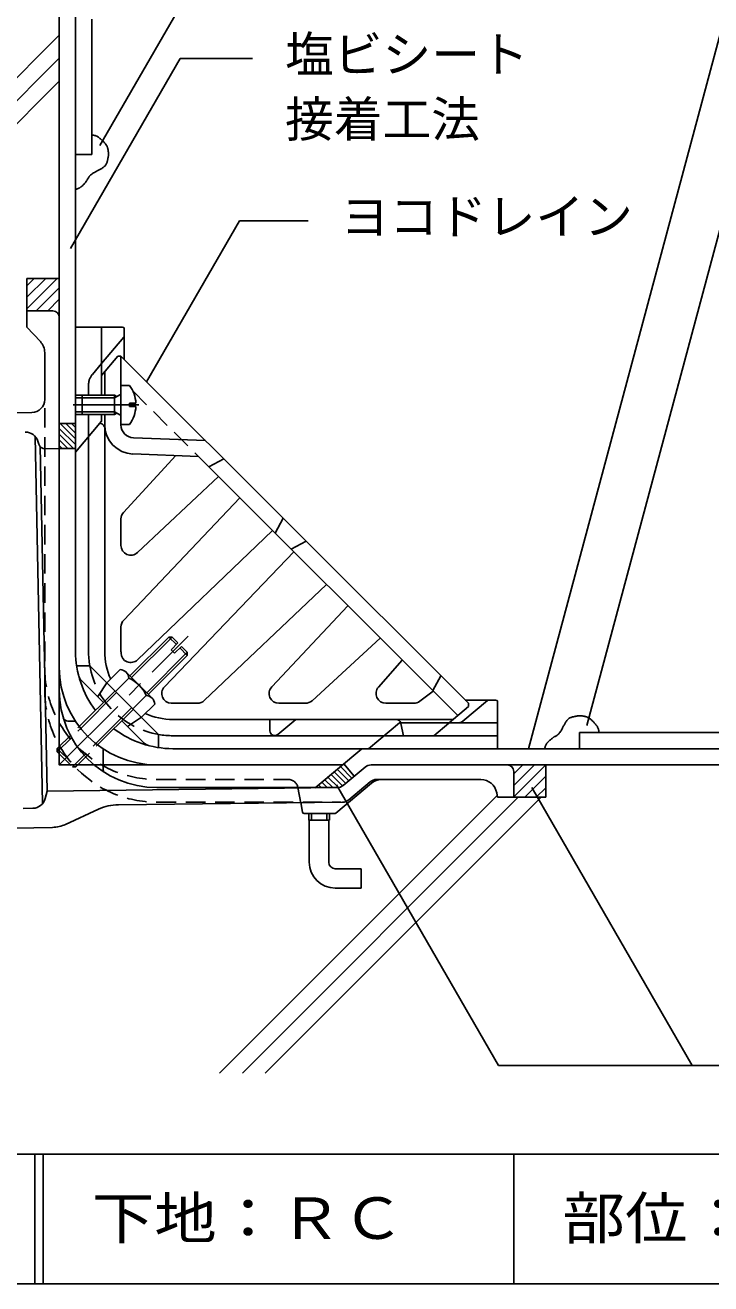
# Model space of a CAD drawing. Units: millimetres, scale not verified. Extents: x -325 to 475, y -613 to 617.
# Drawn here: x -110.5 to 100.6, y -613.5 to -225.4 of the extents above; entities that cross this region are included whole.
import ezdxf
from ezdxf.enums import TextEntityAlignment as Align

# ---------------------------------------------------------------- set-up
doc = ezdxf.new("R2010")
doc.units = ezdxf.units.MM
doc.header["$LTSCALE"] = 5
doc.linetypes.add('CHAIN1', pattern=[8, 5, -1, 1, -1])
doc.linetypes.add('DASHED1', pattern=[1.8, 1.2, -0.6])
for name, color, linetype in [('2-2_in line', 7, 'Continuous'), ('2-4_out line', 2, 'Continuous'), ('2-7_ビス', 7, 'Continuous'), ('2-8_drain他', 4, 'Continuous'), ('2-9_strainer他', 4, 'Continuous'), ('2-A_moji', 7, 'Continuous'), ('2-D_ハッチ他', 4, 'Continuous'), ('2-E_con他', 4, 'Continuous'), ('F-2', 7, 'Continuous'), ('F-5', 6, 'Continuous'), ('F-7', 1, 'Continuous'), ('F-A', 7, 'Continuous')]:
    doc.layers.add(name, color=color, linetype=linetype)
doc.styles.add('HG丸ｺﾞｼｯｸM-PRO', font='')
doc.styles.add('ＭＳ ゴシック', font='')
doc.styles.get('HG丸ｺﾞｼｯｸM-PRO').set_extended_font_data('HG丸ｺﾞｼｯｸM-PRO')
doc.styles.get('ＭＳ ゴシック').set_extended_font_data('MS Gothic')

msp = doc.modelspace()

# ---------------------------------------------------------------- linework, layer by layer
at = {"layer": '2-2_in line'}
for p, q in [((-95.027, -265.261), (-95.027, -165.261)), ((-110.027, -303.497), (-100.027, -303.497)), ((-110.027, -313.497), (-110.027, -303.497)), ((60.222, -448.497), (158.694, -448.497)), ((-9.206, -457.003), (-12.42, -453.173)), ((37.973, -453.497), (449.973, -453.497)), ((49.855, -463.497), (49.855, -453.497)), ((39.855, -463.497), (49.855, -463.497))]:
    msp.add_line(p, q, dxfattribs=at)
for points in [[(-100.027, -48.497), (-100.027, -453.497), (-12.805, -453.497)], [(-90.027, -259.264), (-89.896, -259.282), (-89.671, -259.315), (-89.448, -259.353), (-89.227, -259.398), (-89.011, -259.453), (-88.799, -259.522), (-88.679, -259.57), (-88.587, -259.61), (-88.431, -259.689), (-88.279, -259.776), (-88.131, -259.87), (-87.985, -259.971), (-87.843, -260.075), (-87.762, -260.138), (-87.667, -260.212), (-87.506, -260.342), (-87.348, -260.475), (-87.193, -260.61), (-87.04, -260.747), (-86.888, -260.886), (-86.8, -260.968), (-86.709, -261.053), (-86.554, -261.202), (-86.4, -261.354), (-86.25, -261.509), (-86.104, -261.668), (-85.962, -261.832), (-85.883, -261.929), (-85.814, -262.017), (-85.7, -262.171), (-85.592, -262.33), (-85.491, -262.493), (-85.399, -262.661), (-85.315, -262.832), (-85.271, -262.934), (-85.227, -263.048), (-85.159, -263.248), (-85.103, -263.451), (-85.055, -263.658)], [(-85.055, -263.658), (-85.016, -263.867), (-84.982, -264.078), (-84.965, -264.201), (-84.947, -264.349), (-84.92, -264.606), (-84.901, -264.862), (-84.891, -265.118), (-84.893, -265.373), (-84.907, -265.627), (-84.922, -265.774), (-84.935, -265.881), (-84.964, -266.066), (-84.999, -266.25), (-85.037, -266.433), (-85.077, -266.618), (-85.117, -266.802), (-85.14, -266.91), (-85.165, -267.032), (-85.209, -267.243), (-85.255, -267.452), (-85.307, -267.659), (-85.37, -267.862), (-85.446, -268.058), (-85.497, -268.169), (-85.55, -268.268), (-85.654, -268.434), (-85.77, -268.592), (-85.898, -268.742), (-86.035, -268.886), (-86.181, -269.022), (-86.267, -269.097), (-86.37, -269.181), (-86.551, -269.32), (-86.737, -269.45), (-86.928, -269.573), (-87.122, -269.69), (-87.318, -269.803), (-87.432, -269.867), (-87.556, -269.935)], [(-87.556, -269.935), (-87.769, -270.049), (-87.983, -270.161), (-88.198, -270.272), (-88.414, -270.382), (-88.63, -270.493), (-88.756, -270.558), (-88.924, -270.647), (-89.214, -270.803), (-89.498, -270.968), (-89.775, -271.142), (-90.042, -271.331), (-90.295, -271.536), (-90.434, -271.664), (-90.481, -271.71), (-90.56, -271.792), (-90.637, -271.876), (-90.711, -271.963), (-90.782, -272.052), (-90.85, -272.143), (-90.888, -272.197), (-90.947, -272.287), (-91.044, -272.445), (-91.135, -272.607), (-91.224, -272.77), (-91.313, -272.932), (-91.405, -273.093), (-91.461, -273.185), (-91.52, -273.277), (-91.628, -273.433), (-91.741, -273.585), (-91.858, -273.735), (-91.978, -273.882), (-92.101, -274.028), (-92.172, -274.113), (-92.261, -274.219), (-92.416, -274.4), (-92.574, -274.58), (-92.735, -274.755), (-92.901, -274.925)], [(-92.901, -274.925), (-93.075, -275.088), (-93.179, -275.179), (-93.241, -275.231), (-93.35, -275.317), (-93.463, -275.4), (-93.578, -275.477), (-93.697, -275.55), (-93.818, -275.617), (-93.89, -275.653), (-93.991, -275.7), (-94.17, -275.771), (-94.353, -275.833), (-94.539, -275.888), (-94.727, -275.937), (-94.917, -275.983), (-95.027, -276.009)], [(61.824, -438.525), (61.615, -438.486), (61.404, -438.452), (61.282, -438.435), (61.133, -438.416), (60.877, -438.39), (60.62, -438.371), (60.364, -438.361), (60.109, -438.363), (59.855, -438.377), (59.709, -438.391), (59.601, -438.405), (59.417, -438.434), (59.233, -438.468), (59.049, -438.506), (58.865, -438.547), (58.68, -438.587), (58.573, -438.61), (58.45, -438.635), (58.24, -438.679), (58.03, -438.725), (57.823, -438.777), (57.62, -438.84), (57.424, -438.915), (57.313, -438.967), (57.214, -439.02), (57.049, -439.123), (56.891, -439.24), (56.74, -439.368), (56.597, -439.505), (56.461, -439.65), (56.385, -439.737), (56.301, -439.84), (56.163, -440.021), (56.033, -440.207), (55.909, -440.398), (55.792, -440.591), (55.679, -440.788), (55.615, -440.902), (55.548, -441.025)], [(55.548, -441.025), (55.434, -441.239), (55.322, -441.453), (55.211, -441.668), (55.1, -441.884), (54.989, -442.1), (54.924, -442.225), (54.836, -442.394), (54.679, -442.684), (54.515, -442.968), (54.34, -443.245), (54.151, -443.512), (53.946, -443.765), (53.818, -443.904), (53.772, -443.951), (53.69, -444.03), (53.606, -444.107), (53.519, -444.181), (53.43, -444.252), (53.339, -444.32), (53.285, -444.358), (53.195, -444.417), (53.037, -444.514), (52.876, -444.605), (52.713, -444.694), (52.55, -444.783), (52.389, -444.875), (52.298, -444.931), (52.205, -444.99), (52.049, -445.098), (51.897, -445.211), (51.747, -445.328), (51.6, -445.448), (51.454, -445.57), (51.37, -445.642), (51.264, -445.731), (51.082, -445.886), (50.903, -446.044), (50.728, -446.205), (50.558, -446.371)], [(66.219, -443.497), (66.201, -443.366), (66.167, -443.141), (66.13, -442.918), (66.085, -442.697), (66.029, -442.481), (65.96, -442.269), (65.913, -442.149), (65.872, -442.057), (65.794, -441.901), (65.706, -441.749), (65.612, -441.601), (65.512, -441.455), (65.407, -441.313), (65.345, -441.231), (65.271, -441.137), (65.14, -440.976), (65.008, -440.818), (64.872, -440.663), (64.735, -440.509), (64.596, -440.358), (64.515, -440.27), (64.429, -440.179), (64.28, -440.023), (64.128, -439.87), (63.973, -439.72), (63.814, -439.574), (63.651, -439.432), (63.554, -439.353), (63.466, -439.284), (63.311, -439.17), (63.152, -439.062), (62.989, -438.961), (62.822, -438.868), (62.65, -438.785), (62.549, -438.741), (62.435, -438.696), (62.235, -438.629), (62.031, -438.573), (61.824, -438.525)], [(50.558, -446.371), (50.394, -446.545), (50.303, -446.649), (50.251, -446.711), (50.165, -446.82), (50.083, -446.933), (50.005, -447.048), (49.932, -447.167), (49.865, -447.288), (49.829, -447.36), (49.783, -447.461), (49.711, -447.64), (49.649, -447.823), (49.595, -448.009), (49.546, -448.197), (49.5, -448.387), (49.474, -448.497)]]:
    msp.add_lwpolyline(points, dxfattribs=at)
at = {"layer": '2-4_out line'}
for p, q in [((-90.027, -265.261), (-90.027, -223.572)), ((-90.027, -265.261), (-95.027, -265.261)), ((60.222, -443.497), (60.222, -448.497)), ((106.379, -443.497), (60.222, -443.497)), ((-21.257, -460.589), (-6.846, -448.497)), ((-6.846, -448.497), (60.222, -448.497))]:
    msp.add_line(p, q, dxfattribs=at)
msp.add_lwpolyline([(-100.027, -355.939), (-95.027, -355.939), (-95.027, -265.261)], dxfattribs=at)
at = {"layer": '2-7_ビス'}
for p, q in [((-102.027, -313.497), (-110.027, -313.497)), ((-110.027, -313.497), (-110.027, -318.497)), ((-100.027, -315.497), (-100.027, -430.497)), ((-105.87, -322.955), (-110.027, -318.497)), ((-104.527, -340.859), (-104.527, -326.365)), ((-108.446, -344.858), (-133.069, -345.359)), ((-100.027, -348.215), (-95.027, -348.215)), ((-105.184, -465.445), (-107.49, -352.214)), ((-106.63, -353.724), (-106.355, -354.617)), ((-103.763, -461.55), (-105.925, -355.372)), ((-104.403, -356.028), (-100.027, -355.939)), ((-95.054, -440.039), (-97.369, -440.039)), ((-86.569, -448.524), (-86.569, -454.704)), ((-12.805, -453.497), (-70.027, -453.497)), ((37.973, -453.497), (-3.935, -453.497)), ((-12.548, -459.808), (-5.863, -454.199)), ((39.973, -455.497), (39.973, -463.497)), ((-104.385, -463.901), (-103.763, -461.55)), ((-14.442, -460.51), (-103.763, -461.55)), ((-14.461, -460.497), (-70.027, -460.497)), ((-14.888, -468.38), (-3.908, -459.167)), ((-10.888, -464.289), (-4.226, -458.699)), ((-2.297, -457.997), (29.8, -457.997)), ((-12.781, -464.991), (-81.842, -465.795)), ((-25.105, -468.09), (-25.666, -465.14)), ((34.719, -462.103), (34.973, -463.497)), ((39.973, -463.497), (34.973, -463.497)), ((-108.171, -466.878), (-111.138, -466.938)), ((-87.922, -467.16), (-98.139, -471.847)), ((-15.209, -468.497), (-24.614, -468.497)), ((-23.202, -470.497), (-23.202, -468.497)), ((-22.387, -470.497), (-22.387, -468.497)), ((-17.667, -470.497), (-17.667, -468.497)), ((-16.852, -470.497), (-16.852, -468.497)), ((-102.105, -472.755), (-130.463, -473.333)), ((-23.202, -470.497), (-16.852, -470.497)), ((-23.027, -483.497), (-23.027, -470.497)), ((-17.027, -483.497), (-17.027, -470.497)), ((-15.027, -485.497), (-7.027, -485.497)), ((-7.027, -485.497), (-7.027, -491.497)), ((-15.027, -491.497), (-7.027, -491.497))]:
    msp.add_line(p, q, dxfattribs=at)
at = {"layer": '2-7_ビス', "linetype": 'DASHED1'}
for p, q in [((-104.527, -430.497), (-104.527, -340.859)), ((-70.027, -457.997), (-29.51, -457.997)), ((-26.563, -460.436), (-25.646, -465.248)), ((-70.027, -464.997), (-13.338, -464.997))]:
    msp.add_line(p, q, dxfattribs=at)
at = {"layer": '2-7_ビス'}
for centre, radius, start, end in [((-102.027, -315.497), 2, 0, 90), ((-109.527, -326.365), 5, 0, 43.00006), ((-108.527, -340.859), 4, 271.16649, 0), ((-110.453, -354.901), 4, 17.11238, 91.16684), ((-104.444, -354.028), 2, 197.11249, 271.16684), ((-70.027, -423.497), 30, 180, 270), ((-70.027, -430.497), 30, 180, 270), ((-97.369, -438.539), 1.5, 196.39026, 270), ((-3.935, -456.497), 3, 90, 129.99988), ((37.973, -455.497), 2, 0, 90), ((-85.069, -454.704), 1.5, 180, 238.14412), ((-14.461, -457.497), 3, 270, 310.00003), ((-14.476, -457.51), 3, 270.66714, 310.00003), ((-2.297, -460.997), 3, 90, 130.00003), ((-0.694, -462.997), 5, 90, 129.99965), ((29.8, -462.997), 5, 10.30489, 90), ((-108.252, -462.879), 4, 271.16684, 345.18356), ((-12.816, -461.991), 3, 270.66714, 309.99988), ((-81.668, -480.794), 15, 90.66724, 114.6427), ((-24.614, -467.997), 0.5, 190.78462, 270), ((-15.209, -467.997), 0.5, 270, 309.9993), ((-102.308, -462.757), 10, 271.16655, 294.64264), ((-15.027, -483.497), 8, 180, 270), ((-15.027, -483.497), 2, 180, 270)]:
    msp.add_arc(centre, radius, start, end, dxfattribs=at)
at = {"layer": '2-7_ビス', "linetype": 'DASHED1'}
for centre, radius, start, end in [((-70.027, -423.497), 34.5, 180, 269.99995), ((-70.027, -430.497), 34.5, 180, 269.99995), ((-29.51, -460.997), 3, 10.78444, 90)]:
    msp.add_arc(centre, radius, start, end, dxfattribs=at)
at = {"layer": '2-8_drain他'}
for p, q in [((-87.027, -333.406), (-82.027, -327.497)), ((-82.027, -327.497), (-81.027, -327.497)), ((-81.027, -327.497), (25.973, -434.497)), ((-81.027, -348.648), (-81.027, -327.497)), ((-86.027, -339.497), (-86.027, -332.224)), ((-78.427, -336.497), (-81.027, -336.497)), ((-81.027, -336.497), (-81.027, -348.497)), ((-93.027, -339.497), (-93.027, -345.497)), ((-83.027, -339.497), (-93.027, -339.497)), ((-83.027, -340.367), (-93.027, -340.367)), ((-83.027, -340.367), (-81.154, -339.315)), ((-83.027, -339.497), (-82.263, -339.938)), ((-83.027, -339.497), (-83.027, -345.497)), ((-83.027, -344.627), (-93.027, -344.627)), ((-83.027, -344.627), (-81.154, -345.679)), ((-83.027, -345.497), (-82.263, -345.056)), ((-78.427, -342.976), (-78.427, -342.018)), ((-76.439, -342.018), (-78.427, -342.018)), ((-76.438, -342.976), (-78.427, -342.976)), ((-83.027, -345.497), (-93.027, -345.497)), ((-87.233, -348.256), (-87.602, -348.182)), ((-86.027, -345.497), (-86.027, -418.497)), ((-78.427, -348.497), (-81.027, -348.497)), ((-77.181, -352.645), (-55.027, -353.497)), ((-64.159, -358.121), (-80.238, -375.654)), ((-49.37, -359.154), (-53.966, -361.629)), ((-50.976, -364.619), (-75.976, -388.045)), ((-80.202, -408.88), (-44.406, -371.189)), ((-81.027, -385.856), (-81.027, -377.682)), ((-31.063, -377.461), (-33.537, -382.058)), ((-34.322, -381.272), (-75.946, -421.096)), ((-27.802, -387.793), (-67.625, -429.416)), ((-28.588, -387.008), (-23.991, -384.533)), ((-55.41, -433.672), (-17.719, -397.877)), ((-11.149, -404.447), (-34.574, -429.446)), ((-81.027, -418.497), (-81.027, -410.946)), ((-1.163, -414.432), (-22.184, -433.708)), ((-1.715, -429.52), (5.588, -421.182)), ((17.488, -426.012), (15.013, -430.608)), ((10.996, -433.882), (15.132, -430.726)), ((-65.027, -434.497), (-57.476, -434.497)), ((-32.385, -434.497), (-24.211, -434.497)), ((0.542, -434.497), (9.176, -434.497)), ((25.973, -435.497), (25.973, -434.497)), ((20.064, -440.497), (25.973, -435.497)), ((21.246, -439.497), (-65.027, -439.497))]:
    msp.add_line(p, q, dxfattribs=at)
at = {"layer": '2-8_drain他', "linetype": 'DASHED1'}
for p, q in [((-77.399, -338.196), (-57.177, -358.418)), ((5.214, -440.703), (5.973, -444.497)), ((15.337, -444.497), (20.064, -440.497))]:
    msp.add_line(p, q, dxfattribs=at)
at = {"layer": '2-8_drain他', "linetype": 'CHAIN1'}
msp.add_line((-75.563, -342.497), (-95.717, -342.497), dxfattribs=at)
at = {"layer": '2-8_drain他'}
msp.add_lwpolyline([(-77.373, -357.641), (-57.177, -358.418), (22.685, -438.28)], dxfattribs=at)
for centre, radius, start, end in [((-86.427, -342.497), 10, 2.74562, 36.86987), ((-81.277, -339.097), 0.25, 299.32918, 0), ((-86.427, -342.497), 10, 323.13013, 357.25438), ((-87.527, -349.727), 1.5, 0, 78.6897), ((-77.027, -348.648), 9, 180, 267.79758), ((-81.277, -345.897), 0.25, 0, 60.67082), ((-77.027, -348.648), 4, 180, 267.79758), ((-78.027, -377.682), 3, 137.47789, 180.00017), ((-78.027, -385.856), 3, 180.00034, 313.13882), ((-78.027, -410.946), 3, 136.47731, 180.00017), ((-65.027, -418.497), 21, 180, 204.07584), ((-65.027, -418.497), 16, 180, 181.89961), ((-78.02, -418.928), 3, 181.89812, 313.73378), ((-65.458, -431.49), 3, 136.26622, 268.10188), ((-32.385, -431.497), 3, 136.86118, 269.99966), ((0.542, -431.497), 3, 138.78688, 270), ((-65.027, -418.497), 16, 268.10173, 270), ((-57.476, -431.497), 3, 269.99983, 313.52269), ((-24.211, -431.497), 3, 269.99983, 312.52211), ((9.176, -431.497), 3, 270, 307.34552), ((-65.027, -418.497), 21, 245.92543, 270), ((3.743, -440.997), 1.5, 19.47171, 90)]:
    msp.add_arc(centre, radius, start, end, dxfattribs=at)
at = {"layer": '2-8_drain他', "linetype": 'DASHED1'}
msp.add_arc((3.743, -440.997), 1.5, 11.30984, 19.47171, dxfattribs=at)
at = {"layer": '2-9_strainer他'}
for p, q in [((-80.527, -318.497), (-95.027, -318.497)), ((-87.027, -339.497), (-87.027, -318.497)), ((-87.027, -329.77), (-80.145, -321.637)), ((-80.027, -328.497), (-80.027, -318.997)), ((-93.027, -339.497), (-95.027, -339.497)), ((-93.027, -340.367), (-95.027, -340.367)), ((-93.027, -344.627), (-95.027, -344.627)), ((-93.027, -345.497), (-95.027, -345.497)), ((-87.027, -347.497), (-95.027, -357.031)), ((-91.027, -348.497), (-91.027, -418.497)), ((-87.027, -347.497), (-87.027, -345.497)), ((-95.027, -418.497), (-95.027, -355.939)), ((-78.276, -426.089), (-66.279, -414.093)), ((-77.781, -426.584), (-65.29, -414.093)), ((-66.279, -414.093), (-65.29, -414.093)), ((-66.279, -414.093), (-63.981, -416.391)), ((-65.29, -414.093), (-63.486, -415.896)), ((-73.114, -431.251), (-60.622, -418.76)), ((-65.608, -418.017), (-63.486, -415.896)), ((-65.608, -418.017), (-64.547, -419.078)), ((-64.547, -419.078), (-62.426, -416.957)), ((-62.921, -417.452), (-60.622, -419.75)), ((-62.426, -416.957), (-60.622, -418.76)), ((-60.622, -418.76), (-60.622, -419.75)), ((-90.65, -422.907), (-94.701, -422.907)), ((-69.437, -444.12), (-90.65, -422.907)), ((-72.619, -431.746), (-60.622, -419.75)), ((-81.261, -424.125), (-85.347, -428.211)), ((-78.607, -426.778), (-82.693, -430.864)), ((-79.424, -424.941), (-71.471, -432.894)), ((-93.879, -441.692), (-82.872, -430.685)), ((-86.408, -434.221), (-93.302, -427.327)), ((-85.347, -428.211), (-88.175, -432.453)), ((-93.445, -442.248), (-82.377, -431.18)), ((-73.308, -432.078), (-77.394, -436.163)), ((24.26, -440.024), (31.833, -433.615)), ((24.973, -433.497), (34.473, -433.497)), ((34.973, -433.997), (34.973, -448.497)), ((-88.778, -446.915), (-77.71, -435.847)), ((-88.222, -447.349), (-77.215, -436.342)), ((-70.654, -434.732), (-74.74, -438.817)), ((-73.857, -446.772), (-80.751, -439.878)), ((-78.983, -441.645), (-74.74, -438.817)), ((-35.136, -439.497), (-35.136, -443.031)), ((-27.178, -439.497), (-32.728, -444.154)), ((4.74, -440.497), (-4.794, -448.497)), ((34.973, -440.497), (4.74, -440.497)), ((-69.437, -444.121), (-69.437, -448.171)), ((-65.027, -444.497), (34.973, -444.497)), ((-65.027, -448.497), (-6.847, -448.497))]:
    msp.add_line(p, q, dxfattribs=at)
at = {"layer": '2-9_strainer他', "linetype": 'DASHED1'}
for p, q in [((-89.844, -333.099), (-87.027, -329.77)), ((-91.027, -336.328), (-91.027, -339.497)), ((-91.027, -345.497), (-91.027, -348.497)), ((-100.645, -448.458), (-93.879, -441.692)), ((-100.645, -449.448), (-93.445, -442.248)), ((-100.645, -448.458), (-100.645, -449.448)), ((-100.645, -448.458), (-94.988, -454.115)), ((-100.645, -449.448), (-95.978, -454.115)), ((-95.978, -454.115), (-88.778, -446.915)), ((-94.988, -454.115), (-88.223, -447.349)), ((-95.978, -454.115), (-94.988, -454.115))]:
    msp.add_line(p, q, dxfattribs=at)
at = {"layer": '2-9_strainer他', "linetype": 'CHAIN1'}
msp.add_line((-99.729, -453.199), (-60.321, -413.792), dxfattribs=at)
at = {"layer": '2-9_strainer他'}
for centre, radius, start, end in [((-80.527, -318.997), 0.5, 0, 90), ((-80.527, -321.314), 0.5, 319.76698, 0), ((-65.027, -418.497), 30, 180, 217.33746), ((-65.027, -418.497), 26, 180, 189.76585), ((-91.18, -425.206), 3, 194.38683, 225.00034), ((-81.404, -426.921), 2.8, 2.92557, 87.07463), ((-82.582, -436.052), 10.089, 23.19786, 66.80214), ((-73.451, -434.874), 2.8, 2.92572, 87.07426), ((32.156, -433.997), 0.5, 90, 130.23669), ((34.473, -433.997), 0.5, 0, 90), ((-65.027, -418.497), 30, 232.66237, 270), ((22.968, -438.497), 2, 270, 310.23657), ((-65.027, -418.497), 26, 260.23466, 270), ((-33.67, -443.031), 1.466, 180, 309.99997), ((-71.736, -444.65), 3, 224.99919, 255.6127)]:
    msp.add_arc(centre, radius, start, end, dxfattribs=at)
at = {"layer": '2-9_strainer他', "linetype": 'DASHED1'}
for centre, radius, start, end in [((-86.027, -336.328), 5, 139.76291, 180), ((-65.027, -418.497), 26, 189.76584, 260.23466)]:
    msp.add_arc(centre, radius, start, end, dxfattribs=at)
at = {"layer": '2-A_moji'}
for p, q in [((44.516, -448.497), (114.931, -185.708)), ((-87.59, -262.515), (-57.679, -210.708)), ((62.444, -441.326), (124.238, -210.708)), ((-96.59, -294.281), (-62.773, -235.708)), ((-40.481, -235.708), (-62.773, -235.708)), ((-73.152, -335.372), (-44.479, -285.708)), ((-23.383, -285.708), (-44.479, -285.708)), ((-14.64, -459.643), (35.297, -546.137)), ((45.471, -460.49), (94.919, -546.137)), ((115.388, -546.137), (35.297, -546.137))]:
    msp.add_line(p, q, dxfattribs=at)
at = {"layer": '2-D_ハッチ他'}
for p, q in [((-110.027, -312.84), (-100.684, -303.497)), ((-110.027, -309.305), (-104.22, -303.497)), ((-110.027, -305.769), (-107.755, -303.497)), ((-107.149, -313.497), (-100.027, -306.376)), ((-103.613, -313.497), (-100.027, -309.911)), ((-100.078, -313.497), (-100.027, -313.447)), ((-99.8, -348.215), (-95.027, -352.988)), ((-98.032, -348.215), (-95.027, -351.221)), ((-96.265, -348.215), (-95.027, -349.453)), ((-100.027, -349.756), (-95.027, -354.756)), ((-100.027, -351.524), (-95.612, -355.939)), ((-100.027, -353.292), (-97.38, -355.939)), ((-100.027, -355.059), (-99.148, -355.939)), ((-13.435, -454.026), (-9.886, -457.574)), ((-12.474, -453.219), (-11.897, -453.796)), ((39.973, -463.36), (49.836, -453.497)), ((39.973, -459.825), (46.301, -453.497)), ((39.973, -456.289), (42.765, -453.497)), ((-17.28, -457.252), (-14.035, -460.497)), ((-16.319, -456.445), (-12.77, -459.994)), ((-15.358, -455.639), (-11.809, -459.187)), ((-14.396, -454.832), (-10.848, -458.381)), ((43.372, -463.497), (49.855, -457.014)), ((-21.125, -460.478), (-21.106, -460.497)), ((-20.164, -459.671), (-19.338, -460.497)), ((-19.203, -458.865), (-17.57, -460.497)), ((-18.241, -458.058), (-15.803, -460.497)), ((46.907, -463.497), (49.855, -460.549))]:
    msp.add_line(p, q, dxfattribs=at)
at = {"layer": '2-E_con他'}
for p, q in [((-215.518, -344.038), (-100.027, -228.547)), ((-208.3, -343.891), (-100.027, -235.618)), ((-201.082, -343.744), (-100.027, -242.689)), ((-50.717, -548.497), (34.867, -462.913)), ((-43.646, -548.497), (41.354, -463.497)), ((-36.575, -548.497), (48.425, -463.497))]:
    msp.add_line(p, q, dxfattribs=at)
at = {"layer": 'F-2'}
msp.add_line((39.973, -573.497), (39.973, -613.497), dxfattribs=at)
at = {"layer": 'F-5'}
for p, q in [((-325.027, -573.497), (474.973, -573.497)), ((-107.527, -573.497), (-107.527, -613.497)), ((-105.027, -573.497), (-105.027, -613.497))]:
    msp.add_line(p, q, dxfattribs=at)
at = {"layer": 'F-7'}
msp.add_line((-325.027, -613.497), (474.973, -613.497), dxfattribs=at)

# ---------------------------------------------------------------- texts
at = {"layer": '2-A_moji', "style": 'ＭＳ ゴシック'}
for s, p in [('塩ビシート', (-30.481, -243.208)), ('接着工法', (-30.481, -263.208)), ('ヨコドレイン', (-13.383, -293.208))]:
    msp.add_text(s, height=11, dxfattribs=at).set_placement(p, align=Align.BOTTOM_LEFT)
at = {"layer": 'F-A', "style": 'HG丸ｺﾞｼｯｸM-PRO', "width": 1.1}
for s, p in [('下地：ＲＣ', (-90.027, -603.497)), ('部位：ドレイン廻り', (54.973, -603.497))]:
    msp.add_text(s, height=12.83, dxfattribs=at).set_placement(p, align=Align.BOTTOM_LEFT)

doc.saveas('drawing.dxf')
